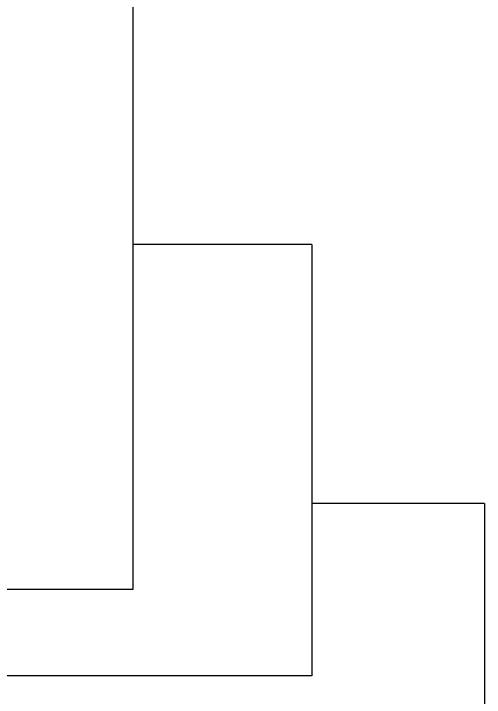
# Model space of a CAD drawing. Extents: x 941299 to 942979, y 2579300 to 2579597.
# Drawn here: x 942863.152 to 942864.517, y 2579504.422 to 2579506.402 of the extents above; entities that cross this region are included whole.
import ezdxf

# ---------------------------------------------------------------- set-up
doc = ezdxf.new("R2010")
doc.units = 0
doc.layers.get('0').update_dxf_attribs({"linetype": 'CONTINUOUS'})

msp = doc.modelspace()

# ---------------------------------------------------------------- linework, layer by layer
for p, q in [((942863.4981, 2579506.9838), (942863.4981, 2579504.7338)), ((942864.01714, 2579505.7338), (942863.4981, 2579505.7338)), ((942864.01714, 2579505.7338), (942863.4981, 2579505.7338)), ((942864.01714, 2579505.7338), (942864.01714, 2579504.4838)), ((942864.51714, 2579504.9838), (942864.01714, 2579504.9838)), ((942864.51714, 2579504.9838), (942864.51714, 2579503.4338)), ((942864.51714, 2579504.9838), (942864.51714, 2579503.4338)), ((942863.4981, 2579504.7338), (942862.47533, 2579504.7338)), ((942864.01714, 2579504.4838), (942862.47533, 2579504.4838))]:
    msp.add_line(p, q)

doc.saveas('drawing.dxf')
